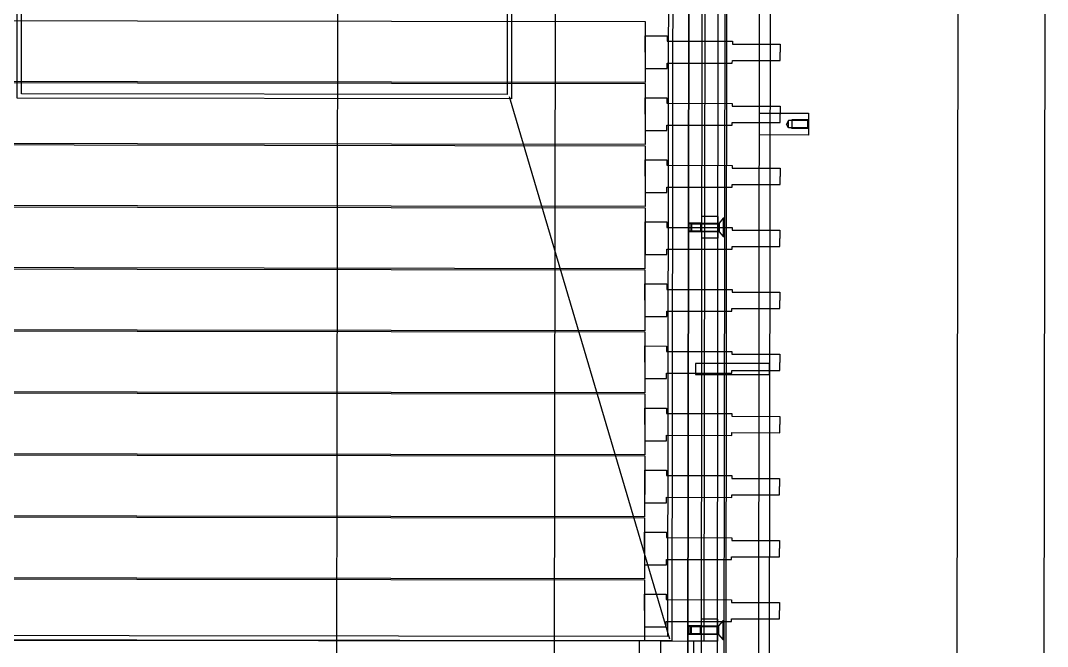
# Model space of a CAD drawing. Header units: inches. Extents: x 12 to 407, y 13 to 268.
# Drawn here: x 72.136 to 73.08, y 227.079 to 227.654 of the extents above; entities that cross this region are included whole.
import ezdxf

# ---------------------------------------------------------------- set-up
doc = ezdxf.new("R2010")
doc.units = ezdxf.units.IN
doc.header["$MEASUREMENT"] = 0
doc.layers.add('SITE_20200109$0$22', color=40, linetype='Continuous')

# ---------------------------------------------------------------- blocks, each defined once
blk = doc.blocks.new('SITE_20200109$0$A$C3D8971C')
at = {"color": 9, "linetype": 'Continuous'}
for p, q in [((-145, -245.5), (-145, -935.5)), ((355, -815.5), (-143, -963.5)), ((-145, -935.5), (-305, -935.5)), ((-335, -980.5), (2145, -980.5)), ((1935, -980.5), (-305, -980.5)), ((-145, -995.5), (-145, -980.5)), ((-138.32, -981.18), (-139, -980.5)), ((-139, -992.5), (-139, -980.5)), ((-138.32, -981.18), (-131.68, -981.18)), ((-138.32, -991.82), (-138.32, -981.18)), ((-131.68, -981.18), (-131, -980.5)), ((-131.68, -991.82), (-131.68, -981.18)), ((-131, -992.5), (-131, -980.5)), ((231.68, -981.18), (231, -980.5)), ((231, -992.5), (231, -980.5)), ((231.68, -981.18), (238.32, -981.18)), ((231.68, -991.82), (231.68, -981.18)), ((238.32, -981.18), (239, -980.5)), ((238.32, -991.82), (238.32, -981.18)), ((239, -992.5), (239, -980.5)), ((-145, -996.5), (-145, -986.5)), ((-139, -983.58), (-138.32, -982.9)), ((-139, -1008.5), (-139, -983.58)), ((-139, -983.58), (-131, -983.58)), ((-138.32, -982.9), (-131.68, -982.9)), ((-138.32, -982.9), (-138.32, -1007.33)), ((-131.68, -982.9), (-131, -983.58)), ((-131.68, -982.9), (-131.68, -1007.33)), ((-131, -983.58), (-131, -1008.5)), ((110, -987), (100, -987)), ((100, -987), (100, -1055)), ((110, -1055), (110, -987)), ((231, -983.58), (231.68, -982.9)), ((231, -1008.5), (231, -983.58)), ((231, -983.58), (239, -983.58)), ((231.68, -982.9), (238.32, -982.9)), ((231.68, -982.9), (231.68, -1007.33)), ((238.32, -982.9), (239, -983.58)), ((238.32, -982.9), (238.32, -1007.33)), ((239, -983.58), (239, -1008.5)), ((1935, -992.5), (-305, -992.5)), ((-125, -992.5), (-145, -992.5)), ((-145, -1007.5), (-145, -992.5)), ((-145, -1007), (-145, -993)), ((-145, -995.5), (1935, -995.5)), ((-139, -992.5), (-138.32, -991.82)), ((-138.32, -991.82), (-131.68, -991.82)), ((-131, -992.5), (-131.68, -991.82)), ((-125, -1007.5), (-125, -992.5)), ((-125, -1007), (-125, -993)), ((245, -992.5), (225, -992.5)), ((225, -1007.5), (225, -992.5)), ((225, -1007), (225, -993)), ((231, -992.5), (231.68, -991.82)), ((231.68, -991.82), (238.32, -991.82)), ((239, -992.5), (238.32, -991.82)), ((245, -1007.5), (245, -992.5)), ((245, -1007), (245, -993)), ((-225, -1007.5), (1845, -1007.5)), ((-125, -1007.5), (-145, -1007.5)), ((-139, -1008.5), (-143.46, -1012.4)), ((-139, -1007.33), (-131, -1007.33)), ((-138.32, -1007.33), (-139, -1008.5)), ((-131, -1008.5), (-139, -1008.5)), ((-131.68, -1007.33), (-131, -1008.5)), ((-126.54, -1012.4), (-131, -1008.5)), ((245, -1007.5), (225, -1007.5)), ((231, -1008.5), (226.54, -1012.4)), ((231, -1007.33), (239, -1007.33)), ((231.68, -1007.33), (231, -1008.5)), ((239, -1008.5), (231, -1008.5)), ((238.32, -1007.33), (239, -1008.5)), ((243.46, -1012.4), (239, -1008.5)), ((-335, -1015.5), (2145, -1015.5)), ((1845, -1013.5), (-225, -1013.5)), ((-143.46, -1012.4), (-143.46, -1012.9)), ((-126.54, -1012.4), (-143.46, -1012.4)), ((-143.46, -1012.9), (-126.54, -1012.9)), ((-126.54, -1012.9), (-126.54, -1012.4)), ((226.54, -1012.4), (226.54, -1012.9)), ((243.46, -1012.4), (226.54, -1012.4)), ((226.54, -1012.9), (243.46, -1012.9)), ((243.46, -1012.9), (243.46, -1012.4)), ((-335, -1045.5), (2145, -1045.5)), ((-335, -1055.5), (2145, -1055.5)), ((100, -1055), (110, -1055)), ((326, -1075.5), (326.68, -1074.33)), ((326, -1075.5), (334, -1075.5)), ((326, -1090.5), (326, -1075.5)), ((326.68, -1072.18), (330, -1070.26)), ((326.68, -1072.18), (333.32, -1072.18)), ((326.68, -1089.82), (326.68, -1072.18)), ((333.32, -1072.18), (330, -1070.26)), ((333.32, -1089.82), (333.32, -1072.18)), ((334, -1075.5), (333.32, -1074.33)), ((334, -1090.5), (334, -1075.5)), ((326, -1090.5), (326.68, -1089.82)), ((326.68, -1089.82), (333.32, -1089.82)), ((334, -1090.5), (333.32, -1089.82))]:
    blk.add_line(p, q, dxfattribs=at)
for points in [[(-145, -215.5), (1655, -215.5), (1655, -965.5), (-145, -965.5)], [(-141, -219.5), (1651, -219.5), (1651, -961.5), (-141, -961.5)], [(-145, -240.5), (-89, -240.5), (-89, -940.5), (-145, -940.5)], [(-88, -240.5), (-32, -240.5), (-32, -940.5), (-88, -940.5)], [(-31, -240.5), (25, -240.5), (25, -940.5), (-31, -940.5)], [(26, -240.5), (82, -240.5), (82, -940.5), (26, -940.5)], [(83, -240.5), (139, -240.5), (139, -940.5), (83, -940.5)], [(140, -240.5), (196, -240.5), (196, -940.5), (140, -940.5)], [(197, -240.5), (253, -240.5), (253, -940.5), (197, -940.5)], [(254, -240.5), (310, -240.5), (310, -940.5), (254, -940.5)], [(311, -240.5), (367, -240.5), (367, -940.5), (311, -940.5)], [(368, -240.5), (424, -240.5), (424, -940.5), (368, -940.5)], [(353, -363.5), (1157, -363.5), (1157, -817.5), (353, -817.5)], [(357, -367.5), (1153, -367.5), (1153, -813.5), (357, -813.5)], [(-305, -935.5), (-305, -955.5), (-145, -955.5), (-145, -935.5)], [(-335, -955.5), (-145, -955.5), (-145, -985.5), (-335, -985.5)], [(340, -1045.5), (340, -1090.5), (320, -1090.5), (320, -1045.5)]]:
    blk.add_lwpolyline(points, close=True, dxfattribs=at)
at = {"color": 9, "linetype": 'Continuous', "ltscale": 0.2}
for points in [[(-117, -940.5), (-132, -940.5), (-132, -960.5), (-127, -960.5)], [(-117, -940.5), (-102, -940.5), (-102, -960.5), (-107, -960.5)], [(-60, -940.5), (-75, -940.5), (-75, -960.5), (-70, -960.5)], [(-60, -940.5), (-45, -940.5), (-45, -960.5), (-50, -960.5)], [(-3, -940.5), (-18, -940.5), (-18, -960.5), (-13, -960.5)], [(-3, -940.5), (12, -940.5), (12, -960.5), (7, -960.5)], [(54, -940.5), (39, -940.5), (39, -960.5), (44, -960.5)], [(54, -940.5), (69, -940.5), (69, -960.5), (64, -960.5)], [(111, -940.5), (96, -940.5), (96, -960.5), (101, -960.5)], [(111, -940.5), (126, -940.5), (126, -960.5), (121, -960.5)], [(168, -940.5), (153, -940.5), (153, -960.5), (158, -960.5)], [(168, -940.5), (183, -940.5), (183, -960.5), (178, -960.5)], [(225, -940.5), (210, -940.5), (210, -960.5), (215, -960.5)], [(225, -940.5), (240, -940.5), (240, -960.5), (235, -960.5)], [(282, -940.5), (267, -940.5), (267, -960.5), (272, -960.5)], [(282, -940.5), (297, -940.5), (297, -960.5), (292, -960.5)], [(339, -940.5), (324, -940.5), (324, -960.5), (329, -960.5)], [(339, -940.5), (354, -940.5), (354, -960.5), (349, -960.5)], [(396, -940.5), (381, -940.5), (381, -960.5), (386, -960.5)], [(396, -940.5), (411, -940.5), (411, -960.5), (406, -960.5)], [(-127, -960.5), (-127, -1020.5), (-124.5, -1020.5)], [(-107, -960.5), (-107, -1020.5), (-109.5, -1020.5)], [(-70, -960.5), (-70, -1020.5), (-67.5, -1020.5)], [(-50, -960.5), (-50, -1020.5), (-52.5, -1020.5)], [(-13, -960.5), (-13, -1020.5), (-10.5, -1020.5)], [(7, -960.5), (7, -1020.5), (4.5, -1020.5)], [(44, -960.5), (44, -1020.5), (46.5, -1020.5)], [(64, -960.5), (64, -1020.5), (61.5, -1020.5)], [(101, -960.5), (101, -1020.5), (103.5, -1020.5)], [(121, -960.5), (121, -1020.5), (118.5, -1020.5)], [(158, -960.5), (158, -1020.5), (160.5, -1020.5)], [(178, -960.5), (178, -1020.5), (175.5, -1020.5)], [(215, -960.5), (215, -1020.5), (217.5, -1020.5)], [(235, -960.5), (235, -1020.5), (232.5, -1020.5)], [(272, -960.5), (272, -1020.5), (274.5, -1020.5)], [(292, -960.5), (292, -1020.5), (289.5, -1020.5)], [(329, -960.5), (329, -1020.5), (331.5, -1020.5)], [(349, -960.5), (349, -1020.5), (346.5, -1020.5)], [(386, -960.5), (386, -1020.5), (388.5, -1020.5)], [(406, -960.5), (406, -1020.5), (403.5, -1020.5)], [(-124.5, -1020.5), (-124.5, -1064.5), (-117, -1064.5)], [(-109.5, -1020.5), (-109.5, -1064.5), (-117, -1064.5)], [(-67.5, -1020.5), (-67.5, -1064.5), (-60, -1064.5)], [(-52.5, -1020.5), (-52.5, -1064.5), (-60, -1064.5)], [(-10.5, -1020.5), (-10.5, -1064.5), (-3, -1064.5)], [(4.5, -1020.5), (4.5, -1064.5), (-3, -1064.5)], [(46.5, -1020.5), (46.5, -1064.5), (54, -1064.5)], [(61.5, -1020.5), (61.5, -1064.5), (54, -1064.5)], [(103.5, -1020.5), (103.5, -1064.5), (111, -1064.5)], [(118.5, -1020.5), (118.5, -1064.5), (111, -1064.5)], [(160.5, -1020.5), (160.5, -1064.5), (168, -1064.5)], [(175.5, -1020.5), (175.5, -1064.5), (168, -1064.5)], [(217.5, -1020.5), (217.5, -1064.5), (225, -1064.5)], [(232.5, -1020.5), (232.5, -1064.5), (225, -1064.5)], [(274.5, -1020.5), (274.5, -1064.5), (282, -1064.5)], [(289.5, -1020.5), (289.5, -1064.5), (282, -1064.5)], [(331.5, -1020.5), (331.5, -1064.5), (339, -1064.5)], [(346.5, -1020.5), (346.5, -1064.5), (339, -1064.5)], [(388.5, -1020.5), (388.5, -1064.5), (396, -1064.5)], [(403.5, -1020.5), (403.5, -1064.5), (396, -1064.5)]]:
    blk.add_lwpolyline(points, dxfattribs=at)
blk = doc.blocks.new('AUDIT_I_200528142514-0')
at = {"layer": 'SITE_20200109$0$22', "color": 8, "rotation": 89.92133469272197}
blk.add_blockref('SITE_20200109$0$A$C3D8971C', (248392.59, 243549.64), dxfattribs=at)

msp = doc.modelspace()

# ---------------------------------------------------------------- linework, layer by layer
at = {"color": 8}
for p, q in [((72.42953, 229.40237, -109.40901), (72.42569, 226.60237, -109.40901)), ((72.62953, 229.40209, -109.40901), (72.62569, 226.60209, -109.40901)), ((73.07953, 229.40147, -109.40668), (73.07569, 226.60147, -109.40668)), ((72.99942, 229.32158, -109.40668), (72.9958, 226.68158, -109.40668))]:
    msp.add_line(p, q, dxfattribs=at)

# ---------------------------------------------------------------- block references
at = {"linetype": 'Continuous', "xscale": 0.001000002026557922, "yscale": 0.001000002026557922, "zscale": 0.001000002026557922}
msp.add_blockref('AUDIT_I_200528142514-0', (-176.62415, -16.31994, -109.40668), dxfattribs=at)

doc.saveas('drawing.dxf')
